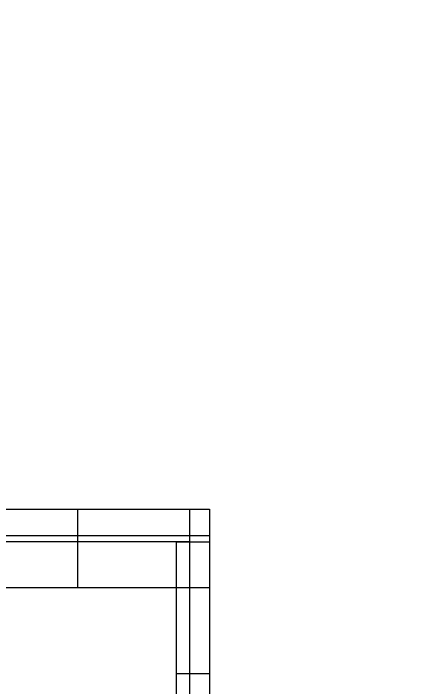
# Model space of a CAD drawing. Header units: millimetres. Extents: x -191664 to 191490, y -197311 to 10263.
# Drawn here: x 20956 to 21265, y -129435 to -128923 of the extents above; entities that cross this region are included whole.
import ezdxf

# ---------------------------------------------------------------- set-up
doc = ezdxf.new("R2010")
doc.units = ezdxf.units.MM
doc.layers.add('DET_secador_superior', color=7, linetype='Continuous', lineweight=0)
doc.layers.add('R15_COTAS_TRANSPORTE_P', color=1, linetype='Continuous', lineweight=0)
doc.dimstyles.new('PLANTA_20', dxfattribs={"dimtxt": 50, "dimasz": 30, "dimexe": 30, "dimexo": 16, "dimgap": 20, "dimtad": 1, "dimtih": 1, "dimtoh": 1, "dimdec": 1, "dimzin": 0, "dimdsep": 46, "dimcen": 0.09, "dimadec": 0, "dimazin": 0, "dimtfac": 1, "dimtdec": 4, "dimtofl": 0, "dimtmove": 0, "dimatfit": 3, "dimfxl": 1, "dimtolj": 1, "dimtzin": 0, "dimarcsym": 0})

# ---------------------------------------------------------------- blocks, each defined once
blk = doc.blocks.new('*D133')
at = {"layer": 'Defpoints', "color": 0, "transparency": 16777216}
for p in [(439.69, -194147.98), (217.89, -194406.09), (-500, -194490), (-500, -194490), (500, -194490)]:
    blk.add_point(p, dxfattribs=at)
at = {"layer": 'R15_COTAS_TRANSPORTE_P', "color": 0, "lineweight": -2, "transparency": 16777216}
blk.add_arc((-500, -194490), 722.77, 2.37834, 17.62166, dxfattribs=at)
at = {"layer": 'R15_COTAS_TRANSPORTE_P', "color": 0, "transparency": 16777216}
for points in [[(184.12, -194272.81), (193.59, -194269.58), (179.18, -194242.8)], [(227.15, -194459.9), (217.15, -194460.11), (222.77, -194490)]]:
    blk.add_solid(points, dxfattribs=at)

msp = doc.modelspace()

# ---------------------------------------------------------------- linework, layer by layer
at = {"layer": 'DET_secador_superior', "color": 251, "true_color": 0x536a64}
for p, q in [((1104.71, -129300), (21104.71, -129300)), ((21004.71, -129360), (21004.71, -129300)), ((21004.71, -129300), (21104.71, -129300)), ((21104.71, -129300), (21104.71, -129360)), ((1104.71, -129320), (21104.71, -129320)), ((21104.71, -129320), (21104.71, -129360)), ((21104.71, -129360), (1104.71, -129360)), ((21104.71, -129360), (21004.71, -129360))]:
    msp.add_line(p, q, dxfattribs=at)
at = {"layer": 'DET_secador_superior', "color": 254, "true_color": 0xd8e0dc}
for p, q in [((19453.05, -129300), (21089.71, -129300)), ((21089.71, -129300), (21089.71, -129325)), ((21089.71, -129325), (19453.05, -129325))]:
    msp.add_line(p, q, dxfattribs=at)
at = {"layer": 'DET_secador_superior', "color": 9, "true_color": 0xb8c6c1}
for p, q in [((21079.71, -132075), (21079.71, -129325)), ((21079.71, -129325), (21104.71, -129325)), ((21079.71, -129450), (21079.71, -129325)), ((21089.71, -129325), (21089.71, -132075)), ((21104.71, -129325), (21104.71, -132075)), ((21104.71, -129325), (21104.71, -129450))]:
    msp.add_line(p, q, dxfattribs=at)
at = {"layer": 'DET_secador_superior', "color": 252, "true_color": 0x7d929c}
for p, q in [((21079.71, -129450), (21079.71, -129425)), ((21079.71, -129425), (21104.71, -129425)), ((21104.71, -129425), (21104.71, -129450))]:
    msp.add_line(p, q, dxfattribs=at)

# ---------------------------------------------------------------- dimensions: what is measured, and where the dimension line sits
at = {"layer": 'R15_COTAS_TRANSPORTE_P'}
dim = msp.add_angular_dim_2l(base=(217.89, -194406.09), line1=((-500, -194490), (500, -194490)), line2=((-500, -194490), (439.69, -194147.98)), dimstyle='PLANTA_20', dxfattribs=at)
dim.commit()
dim.dimension.update_dxf_attribs({"geometry": '*D133', "text_midpoint": (191490.46, -33543.69)})

doc.saveas('drawing.dxf')
